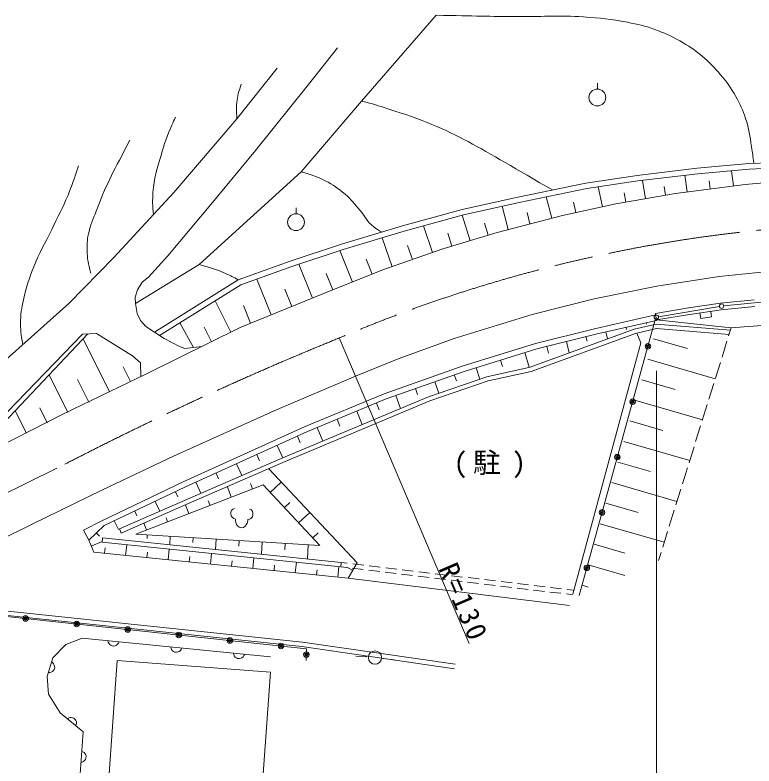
# Model space of a CAD drawing. Units: millimetres at full size, sheet at 1:1000; details may follow other scales. Extents: x 40000 to 680000, y 20000 to 380000.
# Drawn here: x 186856 to 253626, y 269300 to 337154 of the extents above; entities that cross this region are included whole.
import ezdxf

# ---------------------------------------------------------------- set-up
doc = ezdxf.new("R2010")
doc.units = ezdxf.units.MM
doc.header["$LTSCALE"] = 1000
doc.linetypes.add('CHAIN', pattern=[18.5, 12, -1.5, 3.5, -1.5])
for name, color, linetype, lineweight in [('M-BGD', 7, 'Continuous', 13), ('M-BMK', 2, 'CHAIN', 13), ('M-STR-HTXT', 7, 'Continuous', 13), ('M-STR-STRC', 7, 'Continuous', 13), ('M-WORK', 1, 'Continuous', 13)]:
    doc.layers.add(name, color=color, linetype=linetype, lineweight=lineweight)
doc.layers.add('M-BMK-HTXT', color=7, linetype='Continuous')
doc.styles.add('ＭＳ ゴシック', font='')
doc.styles.get('ＭＳ ゴシック').set_extended_font_data('MS Gothic')

msp = doc.modelspace()

# ---------------------------------------------------------------- linework, layer by layer
at = {"layer": 'M-BGD'}
for p, q in [((247711, 310700), (250603, 311110)), ((250603, 311110), (253653, 311425)), ((250676, 310514), (253708, 310827)), ((244723, 310199), (247711, 310700)), ((244723, 310199), (244810, 309558)), ((244804, 309604), (247796, 310105)), ((247796, 310105), (250676, 310514)), ((248741, 310240), (248811, 309745)), ((249801, 309885), (249731, 310380)), ((244733, 309721), (237831, 284696)), ((239225, 308796), (244742, 310055)), ((239336, 308309), (244810, 309558)), ((251567, 308894), (244822, 309607)), ((248811, 309745), (249801, 309885)), ((233392, 305342), (242792, 308768)), ((233874, 307475), (239225, 308796)), ((242073, 308933), (242118, 308736)), ((242792, 308768), (244799, 309235)), ((244829, 308831), (242906, 308384)), ((243898, 309349), (243929, 309213)), ((244799, 309235), (251500, 308682)), ((251378, 308291), (244829, 308831)), ((251567, 308894), (251337, 308157)), ((255113, 309157), (251567, 308894)), ((242906, 308384), (233505, 304957)), ((234008, 306993), (239336, 308309)), ((238448, 308089), (238551, 307674)), ((240249, 308517), (240391, 307893)), ((243408, 307541), (243038, 308412)), ((227271, 305423), (233874, 307475)), ((236672, 307651), (236924, 306629)), ((237262, 284836), (243408, 307541)), ((244560, 307903), (247631, 307013)), ((251188, 307680), (250741, 306248)), ((227428, 304949), (234008, 306993)), ((234896, 307212), (235046, 306606)), ((232911, 306652), (233323, 305326)), ((244021, 306046), (250125, 304277)), ((220215, 302927), (227271, 305423)), ((230718, 305971), (230896, 305398)), ((250592, 305771), (250145, 304339)), ((220394, 302459), (227428, 304949)), ((228525, 305289), (228848, 304250)), ((229493, 304471), (233392, 305342)), ((233505, 304957), (229601, 304086)), ((224203, 302655), (229493, 304471)), ((229601, 304086), (224345, 302281)), ((224790, 304015), (225156, 302982)), ((226549, 304637), (226735, 304113)), ((243483, 304190), (246516, 303310)), ((223032, 303393), (223221, 302858)), ((249996, 303862), (249549, 302430)), ((210908, 297080), (224203, 302655)), ((213084, 299980), (220215, 302927)), ((221273, 302771), (221688, 301600)), ((224345, 302281), (211065, 296712)), ((213283, 299521), (220394, 302459)), ((219505, 302092), (219753, 301493)), ((242945, 302333), (248973, 300585)), ((249400, 301953), (248953, 300521)), ((217728, 301357), (218227, 300149)), ((215950, 300623), (216201, 300014)), ((202060, 294966), (213084, 299980)), ((242407, 300477), (245402, 299608)), ((248804, 300044), (248357, 298612)), ((202271, 294513), (213283, 299521)), ((214172, 299888), (214679, 298661)), ((212366, 299103), (212635, 298510)), ((241868, 298620), (247821, 296894)), ((210530, 298269), (211045, 297137)), ((248208, 298134), (247761, 296702)), ((208695, 297434), (208944, 296886)), ((201743, 293119), (210908, 297080)), ((211065, 296712), (201905, 292753)), ((206859, 296599), (207342, 295539)), ((241330, 296763), (244288, 295906)), ((209789, 296139), (217778, 287654)), ((247612, 296225), (247166, 294793)), ((205024, 295765), (205257, 295252)), ((194692, 291465), (202060, 294966)), ((194906, 291014), (202271, 294513)), ((209277, 294704), (197764, 290253)), ((203188, 294930), (203639, 293939)), ((206399, 293591), (206043, 294513)), ((208318, 294333), (208125, 294833)), ((214390, 289221), (209277, 294704)), ((209916, 294019), (210912, 294947)), ((240792, 294907), (246669, 293203)), ((201350, 294075), (201572, 293608)), ((247017, 294316), (246570, 292884)), ((199509, 293201), (199928, 292319)), ((204480, 292849), (204317, 293271)), ((196291, 290717), (201743, 293119)), ((201905, 292753), (196452, 290351)), ((202561, 292108), (202265, 292874)), ((206531, 292505), (206406, 292391)), ((206695, 292578), (206531, 292505)), ((208210, 292432), (208053, 292519)), ((211195, 292648), (211696, 293115)), ((240253, 293050), (243173, 292204)), ((197668, 292326), (197865, 291911)), ((206359, 292233), (206352, 292073)), ((206352, 292073), (206385, 291911)), ((206406, 292391), (206359, 292233)), ((206385, 291911), (206498, 291746)), ((208176, 291673), (208303, 291827)), ((208324, 292307), (208210, 292432)), ((208303, 291827), (208350, 291985)), ((208357, 292145), (208324, 292307)), ((208350, 291985), (208357, 292145)), ((212473, 291277), (213481, 292217)), ((246421, 292407), (245974, 290975)), ((193033, 290609), (194692, 291465)), ((195827, 291451), (196199, 290668)), ((198724, 290624), (198488, 291234)), ((200642, 291366), (200509, 291710)), ((206498, 291746), (206614, 291661)), ((206614, 291661), (206773, 291614)), ((206773, 291614), (206767, 291494)), ((206767, 291494), (206798, 291293)), ((206798, 291293), (206871, 291129)), ((206871, 291129), (206946, 291006)), ((207751, 291091), (207837, 291247)), ((207837, 291247), (207886, 291445)), ((207886, 291445), (207891, 291565)), ((207891, 291565), (208053, 291598)), ((208053, 291598), (208176, 291673)), ((239715, 291194), (245517, 289512)), ((193514, 289689), (193033, 290609)), ((194906, 291014), (193514, 289689)), ((196291, 290717), (196452, 290351)), ((206946, 291006), (207101, 290879)), ((207101, 290879), (207299, 290830)), ((207299, 290830), (207500, 290862)), ((207500, 290862), (207665, 290974)), ((207665, 290974), (207751, 291091)), ((245825, 290498), (245378, 289066)), ((194210, 290351), (194482, 290066)), ((194768, 289919), (194727, 289521)), ((216332, 287699), (194768, 289919)), ((197764, 290253), (214390, 289221)), ((198803, 290188), (198782, 289848)), ((200881, 290059), (200834, 289294)), ((202960, 289930), (202933, 289506)), ((205038, 289801), (204980, 288867)), ((213751, 289906), (214259, 290379)), ((193980, 288616), (193514, 289689)), ((193747, 289152), (194733, 289581)), ((194727, 289521), (216291, 287301)), ((196853, 288322), (196953, 289292)), ((207116, 289672), (207085, 289163)), ((209194, 289543), (209126, 288441)), ((211273, 289414), (211236, 288821)), ((213351, 289285), (213272, 288014)), ((239177, 289337), (241949, 288533)), ((216967, 286265), (193980, 288616)), ((194938, 288518), (194987, 289003)), ((198769, 288126), (198819, 288610)), ((200685, 287930), (200783, 288897)), ((204516, 287538), (204614, 288503)), ((245229, 288589), (244999, 287852)), ((202600, 287734), (202650, 288217)), ((206431, 287343), (206481, 287824)), ((208347, 287147), (208445, 288109)), ((212178, 286755), (212276, 287714)), ((210263, 286951), (210312, 287431)), ((214094, 286559), (214143, 287038)), ((216010, 286363), (216107, 287320)), ((216284, 287302), (216828, 287236)), ((216332, 287699), (216291, 287301)), ((216332, 287699), (216876, 287633)), ((217372, 286959), (216845, 287267)), ((217778, 287654), (216967, 286265)), ((217324, 287176), (218317, 287056)), ((217372, 287573), (218365, 287454)), ((218862, 287394), (219854, 287274)), ((220351, 287214), (221344, 287094)), ((221840, 287034), (222833, 286915)), ((238639, 287480), (241965, 286516)), ((218814, 286997), (219806, 286877)), ((220303, 286817), (221296, 286697)), ((221792, 286637), (222785, 286517)), ((223281, 286457), (224274, 286338)), ((223329, 286855), (224322, 286735)), ((224818, 286675), (225811, 286555)), ((226308, 286495), (227300, 286375)), ((216967, 286265), (236947, 283806)), ((224770, 286278), (225763, 286158)), ((226260, 286098), (227252, 285978)), ((227749, 285918), (228742, 285799)), ((227797, 286316), (228790, 286196)), ((229238, 285739), (230231, 285619)), ((229286, 286136), (230279, 286016)), ((230775, 285956), (231768, 285836)), ((232264, 285776), (233257, 285657)), ((230727, 285559), (231720, 285439)), ((232216, 285379), (233209, 285259)), ((233706, 285200), (234698, 285080)), ((233754, 285597), (234746, 285477)), ((235195, 285020), (236188, 284900)), ((235243, 285417), (236236, 285297)), ((236732, 285237), (237276, 285172)), ((238100, 285624), (238655, 285463)), ((236684, 284840), (237228, 284775)), ((212828, 280490), (182375, 283700)), ((182333, 283302), (212779, 280093)), ((185504, 282877), (213197, 279897)), ((191440, 280283), (190263, 279070)), ((192920, 280850), (191440, 280283)), ((209927, 279151), (192920, 280850)), ((195257, 280616), (195285, 280493)), ((195285, 280493), (195335, 280388)), ((195335, 280388), (195424, 280278)), ((195424, 280278), (195518, 280208)), ((196021, 280218), (196131, 280308)), ((196131, 280308), (196200, 280402)), ((196200, 280402), (196252, 280517)), ((226634, 278486), (212828, 280490)), ((195518, 280208), (195633, 280157)), ((195633, 280157), (195792, 280141)), ((195792, 280141), (195916, 280169)), ((195916, 280169), (196021, 280218)), ((200926, 280050), (200954, 279927)), ((200954, 279927), (201003, 279821)), ((201003, 279821), (201093, 279712)), ((201093, 279712), (201187, 279642)), ((201187, 279642), (201302, 279591)), ((201302, 279591), (201461, 279575)), ((201461, 279575), (201585, 279603)), ((201585, 279603), (201690, 279652)), ((201690, 279652), (201799, 279742)), ((201799, 279742), (201869, 279835)), ((201869, 279835), (201921, 279951)), ((212779, 280093), (226577, 278090)), ((213197, 279897), (213163, 278828)), ((190263, 279070), (189764, 277374)), ((206595, 279484), (206623, 279361)), ((206623, 279361), (206672, 279255)), ((206672, 279255), (206762, 279146)), ((206762, 279146), (206855, 279076)), ((206855, 279076), (206971, 279024)), ((206971, 279024), (207130, 279009)), ((207130, 279009), (207253, 279036)), ((207253, 279036), (207359, 279086)), ((207359, 279086), (207468, 279176)), ((207468, 279176), (207538, 279269)), ((207538, 279269), (207590, 279385)), ((218638, 279152), (217640, 279227)), ((220130, 279009), (221124, 278894)), ((190259, 278629), (190155, 278702)), ((190338, 278544), (190259, 278629)), ((190405, 278419), (190338, 278544)), ((190435, 278306), (190405, 278419)), ((190439, 278180), (190435, 278306)), ((194154, 252266), (196099, 278836)), ((209945, 277765), (196099, 278836)), ((189872, 277742), (189999, 277747)), ((189999, 277747), (190112, 277776)), ((190112, 277776), (190236, 277844)), ((190236, 277844), (190322, 277923)), ((190322, 277923), (190394, 278027)), ((190394, 278027), (190439, 278180)), ((208023, 251522), (209945, 277765)), ((189764, 277374), (189872, 275796)), ((189872, 275796), (190932, 274116)), ((190932, 274116), (193000, 272372)), ((191692, 273632), (191584, 273566)), ((191802, 273670), (191692, 273632)), ((191943, 273682), (191802, 273670)), ((192058, 273663), (191943, 273682)), ((192176, 273616), (192058, 273663)), ((192298, 273513), (192176, 273616)), ((192364, 273405), (192298, 273513)), ((192348, 272921), (192395, 273039)), ((192402, 273295), (192364, 273405)), ((192395, 273039), (192414, 273154)), ((192414, 273154), (192402, 273295)), ((193000, 272372), (191779, 254390)), ((192998, 270575), (192881, 270623)), ((193094, 270508), (192998, 270575)), ((193187, 270402), (193094, 270508)), ((193240, 270298), (193187, 270402)), ((193272, 270175), (193240, 270298)), ((193261, 270016), (193272, 270175)), ((192814, 269625), (192936, 269657)), ((192936, 269657), (193040, 269710)), ((193040, 269710), (193146, 269803)), ((193146, 269803), (193213, 269899)), ((193213, 269899), (193261, 270016))]:
    msp.add_line(p, q, dxfattribs=at)
for centre, radius in [((244043, 307218), 250), ((244043, 307218), 150), ((244043, 307218), 50), ((242663, 302213), 250), ((242663, 302213), 150), ((242663, 302213), 50), ((241282, 297208), 250), ((241282, 297208), 150), ((241282, 297208), 50), ((239902, 292203), 250), ((239902, 292203), 150), ((239902, 292203), 50), ((238521, 287198), 250), ((238521, 287198), 150), ((238521, 287198), 50), ((187811, 282629), 250), ((187811, 282629), 150), ((187811, 282629), 50), ((192427, 282132), 250), ((192427, 282132), 150), ((192427, 282132), 50), ((197043, 281636), 250), ((197043, 281636), 150), ((197043, 281636), 50), ((201658, 281139), 250), ((201658, 281139), 150), ((201658, 281139), 50), ((206274, 280642), 250), ((206274, 280642), 150), ((206274, 280642), 50), ((210889, 280146), 250), ((210889, 280146), 150), ((210889, 280146), 50), ((213180, 279363), 250), ((219385, 279095), 600), ((213180, 279363), 150), ((213180, 279363), 50)]:
    msp.add_circle(centre, radius, dxfattribs=at)
at = {"layer": 'M-BMK'}
msp.add_line((146684, 274578), (191372, 296572), dxfattribs=at)
for centre, radius, start, end in [((267076, 188363), 130000, 72.04193, 113.064), ((329034, 30021), 300000, 112.10403, 117.31448)]:
    msp.add_arc(centre, radius, start, end, dxfattribs=at)
at = {"layer": 'M-STR-HTXT'}
for p, q in [((227900, 280370), (216147, 307972)), ((244806, 305000), (244806, 243000))]:
    msp.add_line(p, q, dxfattribs=at)
at = {"layer": 'M-STR-STRC'}
for p, q in [((250503, 310818), (245003, 309895)), ((256464, 311410), (250899, 310870))]:
    msp.add_line(p, q, dxfattribs=at)
for centre in [(250700, 310851), (244806, 309862)]:
    msp.add_circle(centre, 200, dxfattribs=at)
at = {"layer": 'M-WORK'}
for p, q in [((218162, 329365), (224913, 337135)), ((215990, 334197), (213370, 330873)), ((206904, 327786), (210535, 332348)), ((213370, 330873), (208592, 324926)), ((239475, 330468), (239475, 330988)), ((212707, 322982), (218162, 329365)), ((201199, 321108), (206904, 327786)), ((208592, 324926), (204685, 320199)), ((248500, 323306), (253170, 323734)), ((253170, 323734), (261576, 324060)), ((243077, 322661), (248500, 323306)), ((248553, 322808), (253203, 323235)), ((251774, 321717), (251594, 323087)), ((253203, 323235), (261509, 323557)), ((203488, 314622), (212707, 322982)), ((238436, 321968), (243077, 322661)), ((243143, 322166), (248553, 322808)), ((247584, 321169), (247388, 322670)), ((252821, 321854), (258941, 322366)), ((232302, 320710), (238436, 321968)), ((238523, 321475), (243143, 322166)), ((239932, 319823), (239543, 321628)), ((243834, 320557), (243543, 322213)), ((245636, 320874), (245499, 321652)), ((246536, 321032), (252821, 321854)), ((249679, 321443), (249584, 322169)), ((195783, 315239), (201199, 321108)), ((232407, 320221), (238523, 321475)), ((241132, 320082), (246536, 321032)), ((242033, 320241), (241882, 321098)), ((227254, 319571), (232302, 320710)), ((235349, 318790), (234848, 320722)), ((204685, 320199), (200652, 315405)), ((212247, 319201), (212247, 319721)), ((227375, 319085), (232407, 320221)), ((231415, 317770), (230869, 319874)), ((236332, 319045), (241132, 320082)), ((237532, 319305), (237329, 320247)), ((221867, 318099), (227254, 319571)), ((222005, 317618), (227375, 319085)), ((227969, 316765), (227271, 319057)), ((230431, 317515), (236332, 319045)), ((233382, 318280), (233118, 319297)), ((229610, 317265), (229279, 318353)), ((216365, 316455), (221867, 318099)), ((216516, 315978), (222005, 317618)), ((224591, 315695), (223752, 318096)), ((220931, 314414), (220018, 317025)), ((225507, 316015), (230431, 317515)), ((226327, 316265), (225971, 317435)), ((211710, 314902), (216365, 316455)), ((222761, 315055), (222319, 316318)), ((211874, 314430), (216516, 315978)), ((217343, 313028), (216208, 315875)), ((220015, 314094), (225507, 316015)), ((191705, 311096), (195783, 315239)), ((200652, 315405), (198906, 313472)), ((207028, 313225), (211710, 314902)), ((219125, 313739), (218587, 315088)), ((197745, 311095), (203488, 314622)), ((207247, 312772), (211874, 314430)), ((213739, 311582), (212492, 314636)), ((250495, 313519), (256660, 314183)), ((214671, 311962), (220015, 314094)), ((215562, 312318), (214974, 313793)), ((244852, 312642), (250495, 313519)), ((198340, 313009), (197933, 312321)), ((198906, 313472), (198340, 313009)), ((199445, 308498), (207028, 313225)), ((210010, 310060), (208692, 313290)), ((197933, 312321), (197710, 311654)), ((199910, 308199), (207247, 312772)), ((211875, 310821), (211232, 312395)), ((239189, 311495), (244852, 312642)), ((197710, 311654), (197745, 311095)), ((207214, 308918), (214671, 311962)), ((233591, 310091), (239189, 311495)), ((185528, 305560), (191705, 311096)), ((197745, 311095), (197908, 310180)), ((206344, 308488), (204937, 311333)), ((208146, 309298), (207490, 310906)), ((197908, 310180), (198205, 309542)), ((198205, 309542), (198666, 309003)), ((226540, 307928), (233591, 310091)), ((198666, 309003), (199445, 308498)), ((198742, 304727), (207214, 308918)), ((202969, 307113), (201746, 309343)), ((204604, 307627), (203943, 308964)), ((184289, 299376), (192945, 308319)), ((193435, 308345), (184577, 298967)), ((194212, 308386), (192945, 308319)), ((197460, 306346), (194212, 308386)), ((199445, 308498), (200338, 307925)), ((195399, 303100), (193019, 307905)), ((200338, 307925), (201731, 307193)), ((221474, 306090), (226540, 307928)), ((201731, 307193), (202204, 307030)), ((202204, 307030), (203734, 307197)), ((198208, 305713), (197460, 306346)), ((217633, 304529), (221474, 306090)), ((197279, 304031), (196621, 305358)), ((198218, 304496), (198208, 305713)), ((191247, 301115), (198742, 304727)), ((191640, 301238), (189949, 304654)), ((193520, 302169), (192502, 304224)), ((210551, 301497), (217633, 304529)), ((187882, 299377), (186878, 301403)), ((189761, 300307), (189087, 301668)), ((201162, 297279), (210551, 301497)), ((185063, 297980), (191247, 301115)), ((194759, 294262), (201162, 297279)), ((188419, 291161), (194759, 294262)), ((182138, 288070), (188419, 291161))]:
    msp.add_line(p, q, dxfattribs=at)
for centre in [(239475, 329708), (212247, 318441)]:
    msp.add_circle(centre, 760, dxfattribs=at)
for points, knots in [([(224913, 337135), (228588, 337058), (229526, 337034), (232483, 337007), (234725, 336987), (235987, 337154), (238223, 336985), (239778, 336868), (240656, 336804), (242185, 336500), (243165, 336305), (243723, 336200), (244660, 335854), (245574, 335516), (246082, 335298), (246930, 334817), (247746, 334355), (248190, 334060), (248910, 333460), (249631, 332860), (250002, 332479), (250607, 331763), (251217, 331041), (251526, 330602), (251994, 329781), (252412, 329050), (252590, 328605), (252863, 327808), (253196, 326840), (253249, 326256), (253406, 325245), (253496, 324663), (253526, 324464), (253600, 323751)], [0, 0, 0, 0, 1, 1, 1, 2, 2, 2, 3, 3, 3, 4, 4, 4, 5, 5, 5, 6, 6, 6, 7, 7, 7, 8, 8, 8, 9, 9, 9, 10, 10, 10, 11, 11, 11, 11]), ([(206904, 327786), (206859, 328558), (206834, 328829), (206930, 329485), (207013, 330053), (207079, 330276), (207290, 330909)], [0, 0, 0, 0, 1, 1, 1, 2, 2, 2, 2]), ([(218162, 329365), (219272, 329114), (219611, 328970), (220531, 328685), (226725, 326766), (228750, 325122), (235425, 321350)], [0, 0, 0, 0, 1, 1, 1, 2, 2, 2, 2]), ([(199356, 319111), (199274, 320024), (199278, 320340), (199322, 321126), (199397, 322457), (199673, 323181), (200047, 324459), (200367, 325554), (200556, 326170), (201024, 327210), (201151, 327492), (201191, 327593), (201362, 327928)], [0, 0, 0, 0, 1, 1, 1, 2, 2, 2, 3, 3, 3, 4, 4, 4, 4]), ([(193694, 313820), (193472, 314740), (193375, 315072), (193370, 315891), (193366, 316563), (193382, 316951), (193544, 317603), (193757, 318460), (193992, 318906), (194307, 319731), (195251, 322206), (195757, 323006), (197231, 325850)], [0, 0, 0, 0, 1, 1, 1, 2, 2, 2, 3, 3, 3, 4, 4, 4, 4]), ([(187559, 307380), (187395, 308355), (187336, 308700), (187361, 309551), (187386, 310400), (187485, 310875), (187684, 311701), (187938, 312758), (188127, 313343), (188531, 314353), (189082, 315732), (189532, 316443), (190171, 317783), (190748, 318995), (191140, 319644), (191646, 320888), (192059, 321900), (192186, 322261), (192597, 323519)], [0, 0, 0, 0, 1, 1, 1, 2, 2, 2, 3, 3, 3, 4, 4, 4, 5, 5, 5, 6, 6, 6, 6]), ([(212707, 322982), (213714, 322693), (214070, 322595), (214869, 322181), (215631, 321786), (216043, 321518), (216692, 320958), (217273, 320458), (217510, 320087), (218019, 319514), (218527, 318941), (218664, 318467), (219280, 318010), (219553, 317807), (219671, 317719), (220018, 317547)], [0, 0, 0, 0, 1, 1, 1, 2, 2, 2, 3, 3, 3, 4, 4, 4, 5, 5, 5, 5]), ([(203488, 314622), (204653, 314268), (205018, 314189), (205940, 313767), (206372, 313570), (206529, 313500), (207028, 313225)], [0, 0, 0, 0, 1, 1, 1, 2, 2, 2, 2])]:
    msp.add_open_spline(points, degree=3, knots=knots, dxfattribs=at)

# ---------------------------------------------------------------- texts
at = {"layer": 'M-BMK-HTXT', "insert": (226486, 295303), "char_height": 1833, "attachment_point": 7, "style": 'ＭＳ ゴシック'}
msp.add_mtext('\\T1.41;(駐)', dxfattribs=at)
at = {"layer": 'M-STR-HTXT', "insert": (225053, 287137), "char_height": 1833, "attachment_point": 7, "rotation": 293.2, "style": 'ＭＳ ゴシック'}
msp.add_mtext('\\T1.2;R=130', dxfattribs=at)

doc.saveas('drawing.dxf')
